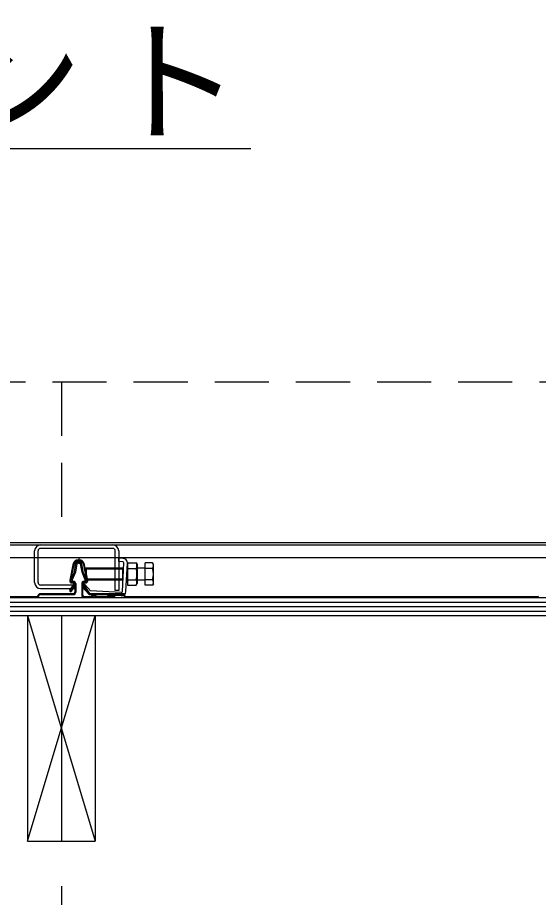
# Model space of a CAD drawing. Units: millimetres at full size, sheet at 1:30; details may follow other scales. Extents: x -13026 to 11694, y -3820 to 4610.
# Drawn here: x 7480 to 7826, y -919 to -334 of the extents above; entities that cross this region are included whole.
import ezdxf

# ---------------------------------------------------------------- set-up
doc = ezdxf.new("R2010")
doc.units = ezdxf.units.MM
doc.header["$LTSCALE"] = 30
doc.linetypes.add('CHAIN1', pattern=[8, 5, -1, 1, -1])
doc.linetypes.add('DASHED1', pattern=[1.8, 1.2, -0.6])
doc.layers.add('1-0', color=7, linetype='Continuous')
doc.styles.add('ＭＳ ゴシック', font='')
doc.styles.get('ＭＳ ゴシック').set_extended_font_data('MS Gothic')

msp = doc.modelspace()

# ---------------------------------------------------------------- linework, layer by layer
at = {"layer": '1-0'}
for p, q in [((6654.21, -420.77), (7634.87, -420.77)), ((1859.28, -682.96), (9518.28, -682.96)), ((1859.28, -684.56), (9518.28, -684.56)), ((7494.92, -684.56), (7542.92, -684.56)), ((7490.92, -709.56), (7490.92, -688.56)), ((7493.22, -709.56), (7493.22, -688.56)), ((7542.92, -686.86), (7494.92, -686.86)), ((7520.98, -695.99), (7519.58, -695.99)), ((7520.98, -695.99), (7519.58, -695.99)), ((7520.98, -695.99), (7519.58, -695.99)), ((7520.98, -695.99), (7519.58, -695.99)), ((7520.28, -693.56), (7520.28, -697.03)), ((7520.28, -693.56), (7520.28, -697.03)), ((7520.28, -693.56), (7520.28, -697.03)), ((7520.28, -693.56), (7520.28, -697.03)), ((7520.28, -693.56), (7520.28, -697.03)), ((7520.28, -693.56), (7520.28, -697.03)), ((7520.28, -693.56), (7520.28, -697.03)), ((7520.28, -693.56), (7520.28, -697.03)), ((7546.92, -695.64), (7547.04, -693.35)), ((7549.69, -695.79), (7546.92, -695.64)), ((7549.81, -693.49), (7547.04, -693.35)), ((7516.36, -697.77), (7514.29, -708.04)), ((7516.36, -697.77), (7514.29, -708.04)), ((7516.36, -697.77), (7514.29, -708.04)), ((7516.36, -697.77), (7514.29, -708.04)), ((7516.94, -697.89), (7514.88, -708.16)), ((7516.94, -697.89), (7514.88, -708.16)), ((7516.94, -697.89), (7514.88, -708.16)), ((7516.94, -697.89), (7514.88, -708.16)), ((7517.48, -702.44), (7518.39, -696.99)), ((7517.48, -702.44), (7518.39, -696.99)), ((7517.48, -702.44), (7518.39, -696.99)), ((7517.48, -702.44), (7518.39, -696.99)), ((7520.98, -696.59), (7519.58, -696.59)), ((7520.98, -696.59), (7519.58, -696.59)), ((7520.98, -696.59), (7519.58, -696.59)), ((7520.98, -696.59), (7519.58, -696.59)), ((7522.5, -702.6), (7521.57, -697.09)), ((7522.5, -702.6), (7521.57, -697.09)), ((7522.5, -702.6), (7521.57, -697.09)), ((7522.5, -702.6), (7521.57, -697.09)), ((7525.68, -708.16), (7523.61, -697.89)), ((7525.68, -708.16), (7523.61, -697.89)), ((7525.68, -708.16), (7523.61, -697.89)), ((7525.68, -708.16), (7523.61, -697.89)), ((7526.27, -708.04), (7524.2, -697.77)), ((7526.27, -708.04), (7524.2, -697.77)), ((7526.27, -708.04), (7524.2, -697.77)), ((7526.27, -708.04), (7524.2, -697.77)), ((7549.36, -715.5), (7550.35, -696.52)), ((7551.65, -715.62), (7552.65, -696.64)), ((7515.43, -707.54), (7517.48, -702.44)), ((7515.43, -707.54), (7517.48, -702.44)), ((7515.43, -707.54), (7517.48, -702.44)), ((7515.43, -707.54), (7517.48, -702.44)), ((7524.57, -707.76), (7522.5, -702.6)), ((7524.57, -707.76), (7522.5, -702.6)), ((7524.57, -707.76), (7522.5, -702.6)), ((7524.57, -707.76), (7522.5, -702.6)), ((7517.92, -711.26), (7494.92, -711.26)), ((7494.92, -713.56), (7517.92, -713.56)), ((7514.39, -714.74), (7516.95, -710.8)), ((7514.39, -714.74), (7516.95, -710.8)), ((7514.39, -714.74), (7516.95, -710.8)), ((7514.39, -714.74), (7516.95, -710.8)), ((7514.92, -715.03), (7517.46, -711.13)), ((7514.92, -715.03), (7517.46, -711.13)), ((7514.92, -715.03), (7517.46, -711.13)), ((7514.92, -715.03), (7517.46, -711.13)), ((7515.01, -715.08), (7516.83, -712.27)), ((7515.01, -715.08), (7516.83, -712.27)), ((7515.01, -715.08), (7516.83, -712.27)), ((7515.01, -715.08), (7516.83, -712.27)), ((7515.51, -715.41), (7517.33, -712.6)), ((7515.51, -715.41), (7517.33, -712.6)), ((7515.51, -715.41), (7517.33, -712.6)), ((7515.51, -715.41), (7517.33, -712.6)), ((7515.68, -709.84), (7516.48, -709.88)), ((7515.68, -709.84), (7516.48, -709.88)), ((7515.68, -709.84), (7516.48, -709.88)), ((7515.68, -709.84), (7516.48, -709.88)), ((7515.71, -709.24), (7516.51, -709.28)), ((7515.71, -709.24), (7516.51, -709.28)), ((7515.71, -709.24), (7516.51, -709.28)), ((7515.71, -709.24), (7516.51, -709.28)), ((7516.73, -708.86), (7516.9, -708.86)), ((7516.73, -708.86), (7516.9, -708.86)), ((7516.73, -708.86), (7516.9, -708.86)), ((7516.73, -708.86), (7516.9, -708.86)), ((7516.73, -709.46), (7516.9, -709.46)), ((7516.73, -709.46), (7516.9, -709.46)), ((7516.73, -709.46), (7516.9, -709.46)), ((7516.73, -709.46), (7516.9, -709.46)), ((7516.83, -712.27), (7517.33, -712.6)), ((7516.83, -712.27), (7517.33, -712.6)), ((7516.83, -712.27), (7517.33, -712.6)), ((7516.83, -712.27), (7517.33, -712.6)), ((7517.7, -710.26), (7517.7, -715.96)), ((7517.7, -710.26), (7517.7, -715.96)), ((7517.7, -710.26), (7517.7, -715.96)), ((7517.7, -710.26), (7517.7, -715.96)), ((7517.92, -713.56), (7517.92, -711.26)), ((7518.3, -710.26), (7518.3, -715.96)), ((7518.3, -710.26), (7518.3, -715.96)), ((7518.3, -710.26), (7518.3, -715.96)), ((7518.3, -710.26), (7518.3, -715.96)), ((7522.25, -710.26), (7522.25, -717.96)), ((7522.25, -710.26), (7522.25, -717.96)), ((7522.25, -710.26), (7522.25, -717.96)), ((7522.25, -710.26), (7522.25, -717.96)), ((7524.35, -710.9), (7522.64, -712.44)), ((7522.64, -712.44), (7527.05, -717.33)), ((7522.85, -710.26), (7522.85, -717.96)), ((7522.85, -710.26), (7522.85, -717.96)), ((7522.85, -710.26), (7522.85, -717.96)), ((7522.85, -710.26), (7522.85, -717.96)), ((7527.28, -717.56), (7523.1, -711.13)), ((7527.28, -717.56), (7523.1, -711.13)), ((7527.28, -717.56), (7523.1, -711.13)), ((7527.28, -717.56), (7523.1, -711.13)), ((7527.6, -716.96), (7523.6, -710.8)), ((7527.6, -716.96), (7523.6, -710.8)), ((7527.6, -716.96), (7523.6, -710.8)), ((7527.6, -716.96), (7523.6, -710.8)), ((7523.65, -708.86), (7523.83, -708.86)), ((7523.65, -708.86), (7523.83, -708.86)), ((7523.65, -708.86), (7523.83, -708.86)), ((7523.65, -708.86), (7523.83, -708.86)), ((7523.65, -709.46), (7523.83, -709.46)), ((7523.65, -709.46), (7523.83, -709.46)), ((7523.65, -709.46), (7523.83, -709.46)), ((7523.65, -709.46), (7523.83, -709.46)), ((7524.04, -709.28), (7524.84, -709.24)), ((7524.04, -709.28), (7524.84, -709.24)), ((7524.04, -709.28), (7524.84, -709.24)), ((7524.04, -709.28), (7524.84, -709.24)), ((7524.07, -709.88), (7524.87, -709.84)), ((7524.07, -709.88), (7524.87, -709.84)), ((7524.07, -709.88), (7524.87, -709.84)), ((7524.07, -709.88), (7524.87, -709.84)), ((7524.35, -710.9), (7528.12, -715.08)), ((6500.78, -719.56), (9675.71, -719.56)), ((7344.71, -718.96), (7492.61, -718.96)), ((7493.13, -718.66), (7493.94, -717.26)), ((7493.13, -718.66), (7493.94, -717.26)), ((7493.13, -718.66), (7493.94, -717.26)), ((7493.13, -718.66), (7493.94, -717.26)), ((7493.3, -719.56), (7494.28, -717.86)), ((7493.3, -719.56), (7494.28, -717.86)), ((7493.3, -719.56), (7494.28, -717.86)), ((7493.3, -719.56), (7494.28, -717.86)), ((7494.46, -716.96), (7516.7, -716.96)), ((7494.46, -716.96), (7516.7, -716.96)), ((7494.46, -716.96), (7516.7, -716.96)), ((7494.46, -716.96), (7516.7, -716.96)), ((7494.8, -717.56), (7516.7, -717.56)), ((7494.8, -717.56), (7516.7, -717.56)), ((7494.8, -717.56), (7516.7, -717.56)), ((7494.8, -717.56), (7516.7, -717.56)), ((7523.85, -718.96), (7528.54, -718.96)), ((7523.85, -718.96), (7528.54, -718.96)), ((7523.85, -718.96), (7528.54, -718.96)), ((7523.85, -718.96), (7528.54, -718.96)), ((7548.5, -718.46), (7527.05, -717.33)), ((7527.28, -717.56), (7549.58, -717.56)), ((7527.28, -717.56), (7549.58, -717.56)), ((7527.28, -717.56), (7549.58, -717.56)), ((7527.28, -717.56), (7549.58, -717.56)), ((7527.6, -716.96), (7550.27, -716.96)), ((7527.6, -716.96), (7550.27, -716.96)), ((7527.6, -716.96), (7550.27, -716.96)), ((7527.6, -716.96), (7550.27, -716.96)), ((7548.62, -716.16), (7528.12, -715.08)), ((7528.54, -718.96), (7529.87, -717.85)), ((7528.54, -718.96), (7529.87, -717.85)), ((7528.54, -718.96), (7529.87, -717.85)), ((7528.54, -718.96), (7529.87, -717.85)), ((7531.97, -718.96), (7530.64, -717.85)), ((7531.97, -718.96), (7530.64, -717.85)), ((7531.97, -718.96), (7530.64, -717.85)), ((7531.97, -718.96), (7530.64, -717.85)), ((7531.75, -719.56), (7543.4, -719.56)), ((7531.75, -719.56), (7543.4, -719.56)), ((7531.75, -719.56), (7543.4, -719.56)), ((7531.75, -719.56), (7543.4, -719.56)), ((7531.97, -718.96), (7543.4, -718.96)), ((7531.97, -718.96), (7543.4, -718.96)), ((7531.97, -718.96), (7543.4, -718.96)), ((7531.97, -718.96), (7543.4, -718.96)), ((7539.4, -717.56), (7543.4, -717.56)), ((7539.4, -717.56), (7539.4, -718.16)), ((7539.4, -717.56), (7543.4, -717.56)), ((7539.4, -717.56), (7539.4, -718.16)), ((7539.4, -717.56), (7543.4, -717.56)), ((7539.4, -717.56), (7539.4, -718.16)), ((7539.4, -717.56), (7543.4, -717.56)), ((7539.4, -717.56), (7539.4, -718.16)), ((7539.4, -718.16), (7543.4, -718.16)), ((7539.4, -718.16), (7543.4, -718.16)), ((7539.4, -718.16), (7543.4, -718.16)), ((7539.4, -718.16), (7543.4, -718.16)), ((7551.08, -719.56), (7550.1, -717.86)), ((7551.08, -719.56), (7550.1, -717.86)), ((7551.08, -719.56), (7550.1, -717.86)), ((7551.08, -719.56), (7550.1, -717.86)), ((7551.25, -718.66), (7550.27, -716.96)), ((7551.25, -718.66), (7550.27, -716.96)), ((7551.25, -718.66), (7550.27, -716.96)), ((7551.25, -718.66), (7550.27, -716.96)), ((7551.08, -719.56), (7677.45, -719.56)), ((7551.77, -718.96), (7677.71, -718.96)), ((7677.71, -718.96), (7825.61, -718.96)), ((6500.78, -722.56), (9675.71, -722.56)), ((6500.78, -725.56), (9675.71, -725.56)), ((6500.78, -728.56), (9675.71, -728.56)), ((6500.78, -731.56), (9675.71, -731.56)), ((7486.28, -731.56), (7531.28, -881.56)), ((7486.28, -881.56), (7531.28, -731.56)), ((7531.28, -731.56), (7531.28, -881.56))]:
    msp.add_line(p, q, dxfattribs=at)
at = {"layer": '1-0', "linetype": 'DASHED1'}
for p, q in [((2048.78, -575.96), (9328.78, -575.96)), ((7508.78, -575.96), (7508.78, -682.96))]:
    msp.add_line(p, q, dxfattribs=at)
at = {"layer": '1-0', "color": 4}
for p, q in [((7552.66, -696.42), (7558.44, -696.42)), ((7552.66, -696.42), (7552.66, -711.43)), ((7558.44, -696.42), (7559.16, -697.67)), ((7569.39, -696.42), (7564.47, -696.42)), ((7564.47, -711.43), (7564.47, -696.42)), ((7569.97, -697.42), (7569.39, -696.42)), ((7525.15, -699.92), (7524.47, -700.6)), ((7549.47, -700.6), (7524.47, -700.6)), ((7524.47, -700.6), (7524.47, -707.24)), ((7525.15, -699.92), (7525.15, -707.92)), ((7550.17, -699.92), (7525.15, -699.92)), ((7549.47, -699.92), (7549.47, -707.92)), ((7549.47, -700.55), (7550.16, -700.15)), ((7552.66, -700.17), (7558.44, -700.17)), ((7559.16, -697.67), (7559.16, -710.17)), ((7564.47, -699.92), (7559.16, -699.92)), ((7569.39, -700.17), (7564.47, -700.17)), ((7569.97, -710.42), (7569.97, -697.42)), ((7549.47, -707.24), (7524.47, -707.24)), ((7525.15, -707.92), (7524.47, -707.24)), ((7549.75, -707.92), (7525.15, -707.92)), ((7549.47, -707.3), (7549.78, -707.47)), ((7549.65, -707.92), (7549.65, -707.92)), ((7552.66, -707.92), (7552.06, -707.92)), ((7552.66, -707.67), (7558.44, -707.67)), ((7558.22, -707.92), (7558.22, -707.92)), ((7564.47, -707.92), (7559.16, -707.92)), ((7569.39, -707.67), (7564.47, -707.67)), ((7552.66, -711.43), (7558.44, -711.43)), ((7558.44, -711.43), (7559.16, -710.17)), ((7569.39, -711.43), (7564.47, -711.43)), ((7569.97, -710.42), (7569.39, -711.43))]:
    msp.add_line(p, q, dxfattribs=at)
at = {"layer": '1-0', "linetype": 'CHAIN1'}
msp.add_line((7508.78, -731.56), (7508.78, -1602.18), dxfattribs=at)
msp.add_line((7508.78, -731.56), (7508.78, -1602.18), dxfattribs=at)
at = {"layer": '1-0'}
for points in [[(1859.28, -682.96), (1859.28, -692.96), (9518.28, -692.96)], [(7546.92, -688.56), (7546.92, -714.91), (7544.62, -714.91), (7544.62, -688.56)], [(7518.99, -697.09), (7518.06, -702.6), (7515.99, -707.76)], [(7518.99, -697.09), (7518.06, -702.6), (7515.99, -707.76)], [(7518.99, -697.09), (7518.06, -702.6), (7515.99, -707.76)], [(7518.99, -697.09), (7518.06, -702.6), (7515.99, -707.76)], [(7522.16, -696.99), (7523.08, -702.44), (7525.13, -707.54)], [(7522.16, -696.99), (7523.08, -702.44), (7525.13, -707.54)], [(7522.16, -696.99), (7523.08, -702.44), (7525.13, -707.54)], [(7522.16, -696.99), (7523.08, -702.44), (7525.13, -707.54)], [(7523.85, -719.56), (7528.75, -719.56), (7530.25, -718.31), (7531.75, -719.56)], [(7523.85, -719.56), (7528.75, -719.56), (7530.25, -718.31), (7531.75, -719.56)], [(7523.85, -719.56), (7528.75, -719.56), (7530.25, -718.31), (7531.75, -719.56)], [(7523.85, -719.56), (7528.75, -719.56), (7530.25, -718.31), (7531.75, -719.56)], [(7486.28, -731.56), (7486.28, -881.56), (7531.28, -881.56)]]:
    msp.add_lwpolyline(points, dxfattribs=at)
for centre, radius, start, end in [((7494.92, -688.56), 4, 90, 180), ((7542.92, -688.56), 4, 0, 90), ((7494.92, -688.56), 1.7, 90, 180), ((7542.92, -688.56), 1.7, 0, 90), ((7520.28, -698.56), 4, 11.37954, 168.62046), ((7520.28, -698.56), 4, 11.37954, 168.62046), ((7520.28, -698.56), 4, 11.37954, 168.62046), ((7520.28, -698.56), 4, 11.37954, 168.62046), ((7520.28, -698.56), 3.4, 11.37954, 168.62046), ((7520.28, -698.56), 3.4, 11.37954, 168.62046), ((7520.28, -698.56), 3.4, 11.37954, 168.62046), ((7520.28, -698.56), 3.4, 11.37954, 168.62046), ((7519.58, -697.19), 1.2, 90, 170.45984), ((7519.58, -697.19), 1.2, 90, 170.45984), ((7519.58, -697.19), 1.2, 90, 170.45984), ((7519.58, -697.19), 1.2, 90, 170.45984), ((7520.98, -697.19), 1.2, 9.54016, 90), ((7520.98, -697.19), 1.2, 9.54016, 90), ((7520.98, -697.19), 1.2, 9.54016, 90), ((7520.98, -697.19), 1.2, 9.54016, 90), ((7549.65, -696.49), 0.7, 357, 87), ((7549.65, -696.49), 3, 357, 87), ((7519.58, -697.19), 0.6, 90, 170.45984), ((7519.58, -697.19), 0.6, 90, 170.45984), ((7519.58, -697.19), 0.6, 90, 170.45984), ((7519.58, -697.19), 0.6, 90, 170.45984), ((7520.98, -697.19), 0.6, 9.54016, 90), ((7520.98, -697.19), 0.6, 9.54016, 90), ((7520.98, -697.19), 0.6, 9.54016, 90), ((7520.98, -697.19), 0.6, 9.54016, 90), ((7515.76, -708.34), 1.5, 167, 267), ((7515.76, -708.34), 1.5, 167, 267), ((7515.76, -708.34), 1.5, 167, 267), ((7515.76, -708.34), 1.5, 167, 267), ((7515.76, -708.34), 0.9, 168.62046, 267), ((7515.76, -708.34), 0.9, 168.62046, 267), ((7515.76, -708.34), 0.9, 168.62046, 267), ((7515.76, -708.34), 0.9, 168.62046, 267), ((7516.73, -708.06), 1.4, 158.11419, 270), ((7516.73, -708.06), 1.4, 158.11419, 270), ((7516.73, -708.06), 1.4, 158.11419, 270), ((7516.73, -708.06), 1.4, 158.11419, 270), ((7516.73, -708.06), 0.8, 158.11419, 270), ((7516.73, -708.06), 0.8, 158.11419, 270), ((7516.73, -708.06), 0.8, 158.11419, 270), ((7516.73, -708.06), 0.8, 158.11419, 270), ((7523.83, -708.06), 1.4, 270, 21.88581), ((7523.83, -708.06), 1.4, 270, 21.88581), ((7523.83, -708.06), 1.4, 270, 21.88581), ((7523.83, -708.06), 1.4, 270, 21.88581), ((7523.83, -708.06), 0.8, 270, 21.88581), ((7523.83, -708.06), 0.8, 270, 21.88581), ((7523.83, -708.06), 0.8, 270, 21.88581), ((7523.83, -708.06), 0.8, 270, 21.88581), ((7524.8, -708.34), 0.9, 273, 11.37954), ((7524.8, -708.34), 0.9, 273, 11.37954), ((7524.8, -708.34), 0.9, 273, 11.37954), ((7524.8, -708.34), 0.9, 273, 11.37954), ((7524.8, -708.34), 1.5, 273, 13), ((7524.8, -708.34), 1.5, 273, 13), ((7524.8, -708.34), 1.5, 273, 13), ((7524.8, -708.34), 1.5, 273, 13), ((7494.92, -709.56), 4, 180, 270), ((7494.92, -709.56), 1.7, 180, 270), ((7516.45, -710.47), 0.597, 327, 87), ((7516.45, -710.47), 0.597, 327, 87), ((7516.45, -710.47), 0.597, 327, 87), ((7516.45, -710.47), 0.597, 327, 87), ((7516.45, -710.47), 1.2, 327, 87), ((7516.45, -710.47), 1.2, 327, 87), ((7516.45, -710.47), 1.2, 327, 87), ((7516.45, -710.47), 1.2, 327, 87), ((7516.9, -710.26), 1.4, 0, 90), ((7516.9, -710.26), 1.4, 0, 90), ((7516.9, -710.26), 1.4, 0, 90), ((7516.9, -710.26), 1.4, 0, 90), ((7516.9, -710.26), 0.8, 0, 90), ((7516.9, -710.26), 0.8, 0, 90), ((7516.9, -710.26), 0.8, 0, 90), ((7516.9, -710.26), 0.8, 0, 90), ((7523.65, -710.26), 1.4, 90, 180), ((7523.65, -710.26), 1.4, 90, 180), ((7523.65, -710.26), 1.4, 90, 180), ((7523.65, -710.26), 1.4, 90, 180), ((7523.65, -710.26), 0.8, 90, 180), ((7523.65, -710.26), 0.8, 90, 180), ((7523.65, -710.26), 0.8, 90, 180), ((7523.65, -710.26), 0.8, 90, 180), ((7524.1, -710.47), 1.2, 93, 213), ((7524.1, -710.47), 1.2, 93, 213), ((7524.1, -710.47), 1.2, 93, 213), ((7524.1, -710.47), 1.2, 93, 213), ((7524.1, -710.47), 0.597, 93, 213), ((7524.1, -710.47), 0.597, 93, 213), ((7524.1, -710.47), 0.597, 93, 213), ((7524.1, -710.47), 0.597, 93, 213), ((7492.61, -718.36), 0.6, 270, 330), ((7492.61, -718.36), 0.6, 270, 330), ((7492.61, -718.36), 0.6, 270, 330), ((7492.61, -718.36), 0.6, 270, 330), ((7494.46, -717.56), 0.6, 90, 150), ((7494.46, -717.56), 0.6, 90, 150), ((7494.46, -717.56), 0.6, 90, 150), ((7494.46, -717.56), 0.6, 90, 150), ((7494.8, -718.16), 0.6, 90, 150), ((7494.8, -718.16), 0.6, 90, 150), ((7494.8, -718.16), 0.6, 90, 150), ((7494.8, -718.16), 0.6, 90, 150), ((7514.96, -715.06), 0.65, 147, 327), ((7514.96, -715.06), 0.65, 147, 327), ((7514.96, -715.06), 0.65, 147, 327), ((7514.96, -715.06), 0.65, 147, 327), ((7514.96, -715.06), 0.05, 147, 327), ((7514.96, -715.06), 0.05, 147, 327), ((7514.96, -715.06), 0.05, 147, 327), ((7514.96, -715.06), 0.05, 147, 327), ((7516.7, -715.96), 1, 270, 0), ((7516.7, -715.96), 1.6, 270, 0), ((7516.7, -715.96), 1, 270, 0), ((7516.7, -715.96), 1.6, 270, 0), ((7516.7, -715.96), 1, 270, 0), ((7516.7, -715.96), 1.6, 270, 0), ((7516.7, -715.96), 1, 270, 0), ((7516.7, -715.96), 1.6, 270, 0), ((7523.85, -717.96), 1.6, 180, 270), ((7523.85, -717.96), 1.6, 180, 270), ((7523.85, -717.96), 1.6, 180, 270), ((7523.85, -717.96), 1.6, 180, 270), ((7523.85, -717.96), 1, 180, 270), ((7523.85, -717.96), 1, 180, 270), ((7523.85, -717.96), 1, 180, 270), ((7523.85, -717.96), 1, 180, 270), ((7530.25, -718.31), 0.6, 50.19443, 129.80557), ((7530.25, -718.31), 0.6, 50.19443, 129.80557), ((7530.25, -718.31), 0.6, 50.19443, 129.80557), ((7530.25, -718.31), 0.6, 50.19443, 129.80557), ((7543.4, -718.56), 1, 270, 90), ((7543.4, -718.56), 1, 270, 90), ((7543.4, -718.56), 1, 270, 90), ((7543.4, -718.56), 1, 270, 90), ((7543.4, -718.56), 0.4, 270, 90), ((7543.4, -718.56), 0.4, 270, 90), ((7543.4, -718.56), 0.4, 270, 90), ((7543.4, -718.56), 0.4, 270, 90), ((7548.66, -715.46), 3, 267, 357), ((7548.66, -715.46), 0.7, 267, 357), ((7549.58, -718.16), 0.6, 30, 90), ((7549.58, -718.16), 0.6, 30, 90), ((7549.58, -718.16), 0.6, 30, 90), ((7549.58, -718.16), 0.6, 30, 90), ((7551.77, -718.36), 0.6, 210, 270), ((7551.77, -718.36), 0.6, 210, 270), ((7551.77, -718.36), 0.6, 210, 270), ((7551.77, -718.36), 0.6, 210, 270), ((7825.61, -718.36), 0.6, 270, 330)]:
    msp.add_arc(centre, radius, start, end, dxfattribs=at)
at = {"layer": '1-0', "color": 4}
for centre, radius, start, end in [((7555.69, -698.29), 3.32, 325.61584, 34.38416), ((7566.65, -698.29), 3.32, 325.60829, 34.39172), ((7546.6, -703.92), 12.42, 342.41211, 17.58791), ((7557.55, -703.92), 12.42, 342.41205, 17.58797), ((7555.69, -709.55), 3.32, 325.61588, 34.38414), ((7566.65, -709.55), 3.32, 325.60829, 34.39172)]:
    msp.add_arc(centre, radius, start, end, dxfattribs=at)

# ---------------------------------------------------------------- texts
at = {"layer": '1-0', "insert": (6696.05, -416.72), "char_height": 65.98, "attachment_point": 7, "style": 'ＭＳ ゴシック'}
msp.add_mtext('\\T1.17;接続アタッチメント', dxfattribs=at)

doc.saveas('drawing.dxf')
